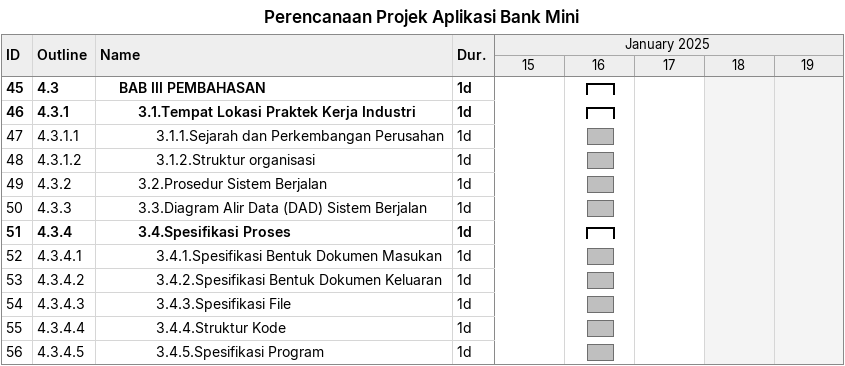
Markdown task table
Perencanaan Projek Aplikasi Bank Mini

| ID | WBS | Task | Duration | Start | Finish |
|---|---|---|---|---|---|
| 45 | 4.3 | **BAB III PEMBAHASAN** | 1d | 2025-01-16 | 2025-01-16 |
| 46 | 4.3.1 | **3.1.Tempat Lokasi Praktek Kerja Industri** | 1d | 2025-01-16 | 2025-01-16 |
| 47 | 4.3.1.1 | 3.1.1.Sejarah dan Perkembangan Perusahan | 1d | 2025-01-16 | 2025-01-16 |
| 48 | 4.3.1.2 | 3.1.2.Struktur organisasi | 1d | 2025-01-16 | 2025-01-16 |
| 49 | 4.3.2 | 3.2.Prosedur Sistem Berjalan | 1d | 2025-01-16 | 2025-01-16 |
| 50 | 4.3.3 | 3.3.Diagram Alir Data (DAD) Sistem Berjalan | 1d | 2025-01-16 | 2025-01-16 |
| 51 | 4.3.4 | **3.4.Spesifikasi Proses** | 1d | 2025-01-16 | 2025-01-16 |
| 52 | 4.3.4.1 | 3.4.1.Spesifikasi Bentuk Dokumen Masukan | 1d | 2025-01-16 | 2025-01-16 |
| 53 | 4.3.4.2 | 3.4.2.Spesifikasi Bentuk Dokumen Keluaran | 1d | 2025-01-16 | 2025-01-16 |
| 54 | 4.3.4.3 | 3.4.3.Spesifikasi File | 1d | 2025-01-16 | 2025-01-16 |
| 55 | 4.3.4.4 | 3.4.4.Struktur Kode | 1d | 2025-01-16 | 2025-01-16 |
| 56 | 4.3.4.5 | 3.4.5.Spesifikasi Program | 1d | 2025-01-16 | 2025-01-16 |
